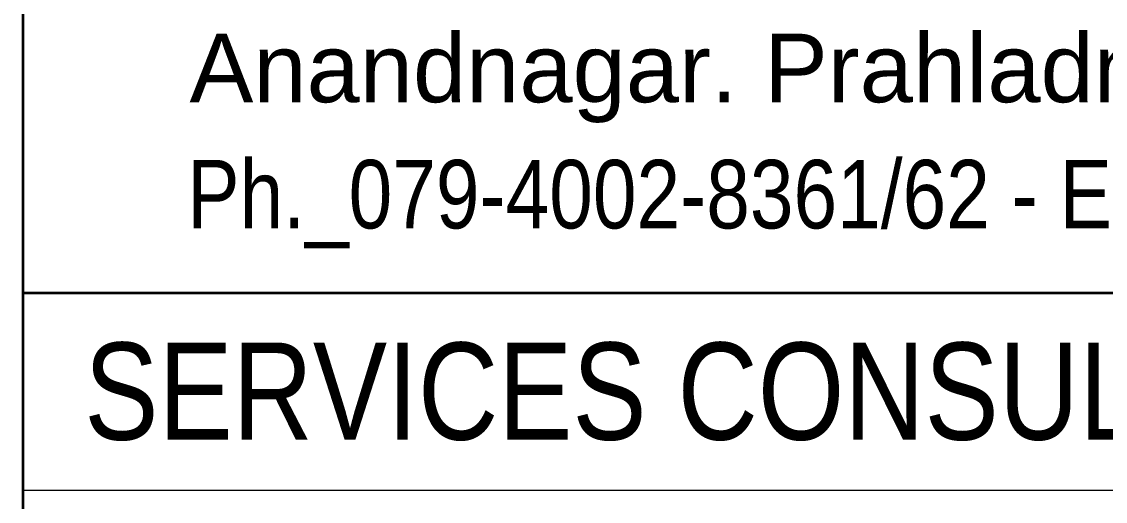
# Model space of a CAD drawing. Header units: millimetres. Extents: x 1112055 to 3390982, y -148532 to 766891.
# Drawn here: x 1899326 to 1905454, y 254026 to 256737 of the extents above; entities that cross this region are included whole.
import ezdxf

# ---------------------------------------------------------------- set-up
doc = ezdxf.new("R2010")
doc.units = ezdxf.units.MM
doc.layers.add('B TITLE BLOCK', color=250, linetype='Continuous', lineweight=0)
doc.layers.add('P_TITLE BLOCK TEXT', color=7, linetype='Continuous', lineweight=9)
doc.layers.add('FORMAT TEXT', color=7, linetype='Continuous')
doc.styles.add('SWINC', font='swissc.ttf')

msp = doc.modelspace()

# ---------------------------------------------------------------- linework, layer by layer
at = {"layer": 'B TITLE BLOCK', "color": 250, "lineweight": 0}
for p, q in [((1899333.144658626, 341590.3161739003), (1899333.144658626, 220294.7660784638)), ((1917635.780988846, 254087.7129787805), (1899333.144658625, 254087.7129787805))]:
    msp.add_line(p, q, dxfattribs=at)
at = {"layer": 'B TITLE BLOCK', "color": 250, "lineweight": 0, "const_width": 15.26111845840563}
for points in [[(1917635.780988846, 262381.397360086), (1899333.144658625, 262381.397360086), (1899333.144658625, 255204.5053834082), (1917635.780988846, 255204.5053834082)], [(1917635.780988846, 220294.7660784639), (1899333.144658625, 220294.7660784639), (1899333.144658625, 255204.5053834082), (1917635.780988846, 255204.5053834082)]]:
    msp.add_lwpolyline(points, close=True, dxfattribs=at)

# ---------------------------------------------------------------- texts
at = {"layer": 'FORMAT TEXT', "lineweight": 0, "style": 'SWINC'}
msp.add_text('SERVICES CONSULTANT', height=549.0790899063935, dxfattribs=at).set_placement((1899679.783963758, 254374.4539143763))
at = {"layer": 'P_TITLE BLOCK TEXT', "lineweight": 0, "insert": (1900274.888508222, 256165.0028537303), "char_height": 387.3066630424684, "attachment_point": 7, "style": 'SWINC'}
msp.add_mtext('\\A1;{\\pql;\\fArial|b0|i0|c0|p34;Anandnagar. Prahladnagar-Shyamal road. Ahmedabad-380015. (O)}', dxfattribs=at)
at = {"layer": 'P_TITLE BLOCK TEXT', "lineweight": 0, "insert": (1900261.868680972, 255456.87682834), "char_height": 387.3066630424684, "width": 11258.22750827204, "attachment_point": 7, "style": 'SWINC'}
msp.add_mtext('\\A1;\\pxql;Ph._079-4002-8361/62 - Email - contact@99studio.in   ', dxfattribs=at)

doc.saveas('drawing.dxf')
